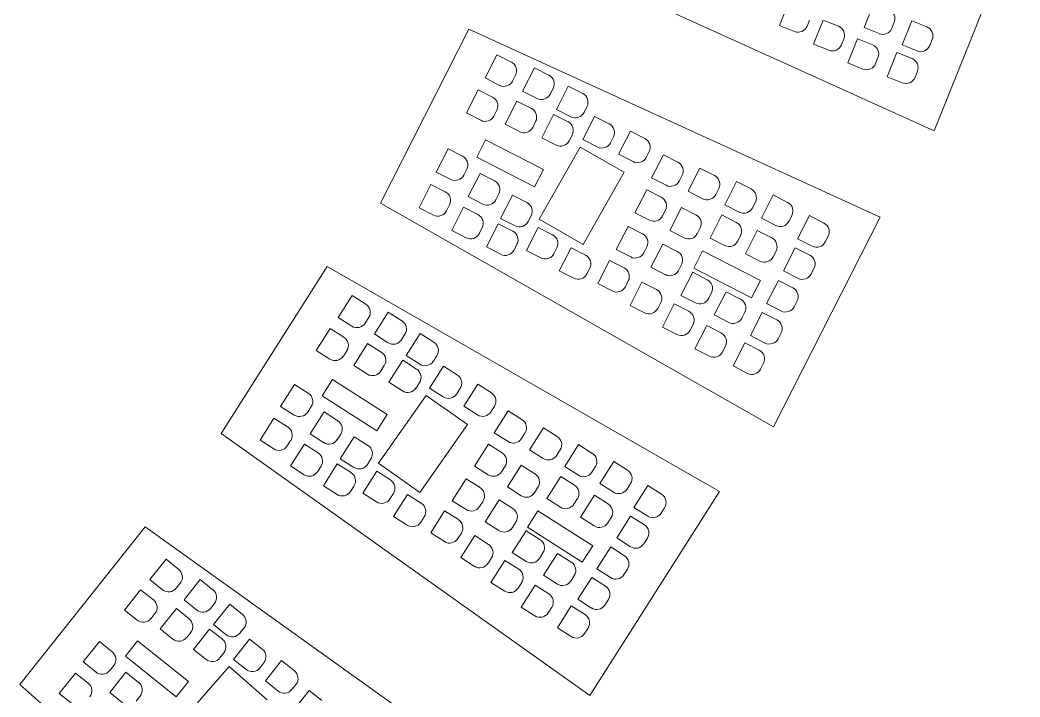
# Model space of a CAD drawing. Header units: millimetres. Extents: x -516 to 436, y -130 to 992.
# Drawn here: x 238.6 to 392.5, y 80 to 184.2 of the extents above; entities that cross this region are included whole.
import ezdxf

# ---------------------------------------------------------------- set-up
doc = ezdxf.new("R2010")
doc.units = ezdxf.units.MM

msp = doc.modelspace()

# ---------------------------------------------------------------- linework, layer by layer
at = {"color": 7, "linetype": 'Continuous', "lineweight": 15}
for p, q in [((379.25, 167.12), (392.45, 199.95)), ((315.86, 195.81), (379.25, 167.12)), ((356.93, 187.05), (355.44, 183.34)), ((369.95, 186.72), (368.46, 183)), ((355.44, 183.34), (357.76, 182.41)), ((359.71, 183.24), (360.08, 184.17)), ((362.19, 184.16), (360.7, 180.45)), ((364.51, 183.23), (362.19, 184.16)), ((372.73, 182.9), (373.1, 183.83)), ((375.79, 184.05), (374.3, 180.34)), ((378.11, 183.12), (375.79, 184.05)), ((307.65, 182.74), (294.04, 156.01)), ((370.94, 153.84), (307.65, 182.74)), ((368.46, 183), (370.78, 182.07)), ((360.7, 180.45), (363.02, 179.52)), ((364.97, 180.35), (365.34, 181.28)), ((367.45, 181.27), (365.96, 177.56)), ((369.77, 180.34), (367.45, 181.27)), ((374.3, 180.34), (376.62, 179.41)), ((378.57, 180.24), (378.94, 181.17)), ((311.95, 178.82), (310.13, 175.25)), ((314.18, 177.68), (311.95, 178.82)), ((373.52, 179.16), (372.02, 175.45)), ((375.84, 178.23), (373.52, 179.16)), ((365.96, 177.56), (368.28, 176.63)), ((370.23, 177.46), (370.6, 178.39)), ((314.38, 174.78), (314.83, 175.67)), ((317.74, 176.81), (315.92, 173.24)), ((319.96, 175.67), (317.74, 176.81)), ((372.02, 175.45), (374.34, 174.52)), ((376.3, 175.35), (376.67, 176.28)), ((310.13, 175.25), (312.36, 174.12)), ((322.93, 173.99), (321.12, 170.42)), ((325.16, 172.85), (322.93, 173.99)), ((309.07, 173.44), (307.26, 169.88)), ((311.3, 172.31), (309.07, 173.44)), ((315.92, 173.24), (318.15, 172.11)), ((320.17, 172.77), (320.62, 173.66)), ((315.04, 171.7), (313.22, 168.13)), ((317.26, 170.56), (315.04, 171.7)), ((325.37, 169.95), (325.82, 170.84)), ((307.26, 169.88), (309.48, 168.74)), ((311.5, 169.4), (311.96, 170.29)), ((320.67, 169.63), (318.86, 166.07)), ((322.9, 168.5), (320.67, 169.63)), ((321.12, 170.42), (323.35, 169.29)), ((327, 169.35), (325.18, 165.78)), ((329.23, 168.21), (327, 169.35)), ((313.22, 168.13), (315.45, 167)), ((317.47, 167.65), (317.92, 168.54)), ((323.1, 165.59), (323.55, 166.48)), ((329.43, 165.3), (329.88, 166.19)), ((332.5, 167.09), (330.68, 163.52)), ((334.73, 165.95), (332.5, 167.09)), ((310.22, 165.75), (308.86, 163.08)), ((319.13, 161.19), (310.22, 165.75)), ((318.86, 166.07), (321.08, 164.94)), ((325.18, 165.78), (327.41, 164.65)), ((304.45, 164.36), (302.63, 160.79)), ((306.67, 163.22), (304.45, 164.36)), ((324.76, 164.61), (318.44, 153.52)), ((331.53, 160.76), (324.76, 164.61)), ((330.68, 163.52), (332.91, 162.39)), ((334.93, 163.04), (335.38, 163.93)), ((337.57, 163.45), (335.76, 159.88)), ((339.8, 162.31), (337.57, 163.45)), ((308.86, 163.08), (317.76, 158.52)), ((302.63, 160.79), (304.86, 159.66)), ((306.88, 160.32), (307.33, 161.21)), ((309.37, 160.56), (307.55, 157)), ((311.6, 159.43), (309.37, 160.56)), ((317.76, 158.52), (319.13, 161.19)), ((325.21, 149.66), (331.53, 160.76)), ((340, 159.4), (340.46, 160.29)), ((343.21, 161.38), (341.39, 157.82)), ((345.44, 160.25), (343.21, 161.38)), ((301.79, 158.87), (299.98, 155.3)), ((304.02, 157.73), (301.79, 158.87)), ((335.76, 159.88), (337.99, 158.75)), ((348.84, 159.32), (347.03, 155.76)), ((351.07, 158.19), (348.84, 159.32)), ((307.55, 157), (309.78, 155.86)), ((311.8, 156.52), (312.25, 157.41)), ((314.35, 157.22), (312.53, 153.66)), ((316.58, 156.09), (314.35, 157.22)), ((335.02, 158.07), (333.2, 154.51)), ((337.25, 156.94), (335.02, 158.07)), ((341.39, 157.82), (343.62, 156.69)), ((345.64, 157.34), (346.09, 158.23)), ((354.48, 157.26), (352.66, 153.69)), ((356.7, 156.12), (354.48, 157.26)), ((294.04, 156.01), (354.53, 121.61)), ((304.22, 154.83), (304.68, 155.72)), ((347.03, 155.76), (349.26, 154.62)), ((351.27, 155.28), (351.73, 156.17)), ((299.98, 155.3), (302.2, 154.17)), ((306.82, 155.37), (305.01, 151.81)), ((309.05, 154.24), (306.82, 155.37)), ((316.78, 153.18), (317.23, 154.07)), ((333.2, 154.51), (335.43, 153.37)), ((337.45, 154.03), (337.9, 154.92)), ((340.36, 155.35), (338.55, 151.78)), ((342.59, 154.21), (340.36, 155.35)), ((346.58, 154.18), (344.76, 150.61)), ((348.8, 153.04), (346.58, 154.18)), ((356.91, 153.22), (357.36, 154.11)), ((360.06, 154.08), (358.24, 150.51)), ((362.29, 152.94), (360.06, 154.08)), ((312.16, 152.83), (310.35, 149.26)), ((314.39, 151.69), (312.16, 152.83)), ((312.53, 153.66), (314.76, 152.52)), ((318.44, 153.52), (325.21, 149.66)), ((332.14, 152.42), (330.33, 148.86)), ((334.37, 151.29), (332.14, 152.42)), ((352.66, 153.69), (354.89, 152.56)), ((354.53, 121.61), (370.94, 153.84)), ((305.01, 151.81), (307.23, 150.67)), ((309.25, 151.33), (309.71, 152.22)), ((318.31, 152.27), (316.49, 148.71)), ((320.53, 151.14), (318.31, 152.27)), ((338.55, 151.78), (340.78, 150.65)), ((342.79, 151.3), (343.25, 152.2)), ((349.01, 150.13), (349.46, 151.02)), ((352.02, 151.8), (350.21, 148.23)), ((354.25, 150.66), (352.02, 151.8)), ((362.49, 150.03), (362.94, 150.92)), ((314.59, 148.78), (315.04, 149.68)), ((334.57, 148.38), (335.03, 149.27)), ((337.49, 149.7), (335.67, 146.13)), ((339.72, 148.56), (337.49, 149.7)), ((344.76, 150.61), (346.99, 149.48)), ((358.24, 150.51), (360.47, 149.38)), ((310.35, 149.26), (312.57, 148.13)), ((316.49, 148.71), (318.72, 147.57)), ((320.74, 148.23), (321.19, 149.12)), ((323.37, 149.15), (321.55, 145.59)), ((325.6, 148.02), (323.37, 149.15)), ((330.33, 148.86), (332.55, 147.72)), ((343.62, 148.66), (342.25, 145.99)), ((352.52, 144.1), (343.62, 148.66)), ((350.21, 148.23), (352.44, 147.1)), ((354.45, 147.75), (354.91, 148.64)), ((357.87, 149.15), (356.05, 145.58)), ((360.1, 148.01), (357.87, 149.15)), ((285.86, 146.26), (269.52, 120.58)), ((346.23, 111.64), (285.86, 146.26)), ((329.3, 147.19), (327.48, 143.63)), ((331.52, 146.06), (329.3, 147.19)), ((339.92, 145.66), (340.37, 146.55)), ((321.55, 145.59), (323.78, 144.45)), ((325.8, 145.11), (326.25, 146)), ((335.67, 146.13), (337.9, 145)), ((342.09, 145.37), (340.27, 141.8)), ((344.32, 144.23), (342.09, 145.37)), ((342.25, 145.99), (351.16, 141.43)), ((356.05, 145.58), (358.28, 144.45)), ((360.3, 145.1), (360.75, 146)), ((327.48, 143.63), (329.71, 142.49)), ((331.73, 143.15), (332.18, 144.04)), ((334.28, 143.85), (332.46, 140.28)), ((336.51, 142.71), (334.28, 143.85)), ((351.16, 141.43), (352.52, 144.1)), ((355.27, 144.12), (353.45, 140.55)), ((357.49, 142.98), (355.27, 144.12)), ((289.67, 141.8), (287.53, 138.43)), ((291.78, 140.46), (289.67, 141.8)), ((340.27, 141.8), (342.5, 140.67)), ((344.52, 141.32), (344.97, 142.21)), ((347.22, 142.36), (345.4, 138.8)), ((349.45, 141.23), (347.22, 142.36)), ((332.46, 140.28), (334.69, 139.15)), ((336.71, 139.81), (337.16, 140.7)), ((339.26, 140.5), (337.45, 136.94)), ((341.49, 139.37), (339.26, 140.5)), ((353.45, 140.55), (355.68, 139.42)), ((357.7, 140.07), (358.15, 140.96)), ((295.24, 139.25), (293.1, 135.88)), ((297.35, 137.91), (295.24, 139.25)), ((345.4, 138.8), (347.63, 137.66)), ((349.65, 138.32), (350.1, 139.21)), ((352.8, 139.19), (350.98, 135.63)), ((355.03, 138.06), (352.8, 139.19)), ((287.53, 138.43), (289.64, 137.09)), ((291.71, 137.55), (292.24, 138.39)), ((341.69, 136.46), (342.15, 137.35)), ((344.24, 137.16), (342.43, 133.6)), ((346.47, 136.03), (344.24, 137.16)), ((286.3, 136.73), (284.15, 133.35)), ((288.4, 135.39), (286.3, 136.73)), ((293.1, 135.88), (295.2, 134.53)), ((297.28, 134.99), (297.81, 135.84)), ((300.15, 135.95), (298, 132.57)), ((302.26, 134.6), (300.15, 135.95)), ((337.45, 136.94), (339.67, 135.81)), ((350.98, 135.63), (353.21, 134.49)), ((355.23, 135.15), (355.68, 136.04)), ((292.07, 134.42), (289.92, 131.04)), ((294.17, 133.08), (292.07, 134.42)), ((346.67, 133.12), (347.13, 134.01)), ((350.1, 134.52), (348.29, 130.96)), ((352.33, 133.39), (350.1, 134.52)), ((284.15, 133.35), (286.26, 132.01)), ((288.33, 132.47), (288.86, 133.31)), ((298, 132.57), (300.11, 131.23)), ((302.18, 131.69), (302.72, 132.53)), ((342.43, 133.6), (344.66, 132.46)), ((289.92, 131.04), (292.03, 129.7)), ((294.1, 130.16), (294.63, 131.01)), ((297.48, 131.83), (295.33, 128.45)), ((299.59, 130.48), (297.48, 131.83)), ((303.75, 130.93), (301.6, 127.56)), ((305.86, 129.59), (303.75, 130.93)), ((348.29, 130.96), (350.51, 129.82)), ((352.53, 130.48), (352.99, 131.37)), ((280.82, 128.13), (278.68, 124.75)), ((282.93, 126.79), (280.82, 128.13)), ((286.67, 128.9), (285.05, 126.38)), ((295.09, 123.51), (286.67, 128.9)), ((295.33, 128.45), (297.44, 127.11)), ((299.51, 127.57), (300.05, 128.41)), ((309.01, 128.16), (306.86, 124.78)), ((311.12, 126.82), (309.01, 128.16)), ((285.05, 126.38), (293.48, 120.99)), ((301.07, 126.44), (293.72, 116)), ((307.44, 121.95), (301.07, 126.44)), ((301.6, 127.56), (303.71, 126.22)), ((305.78, 126.68), (306.32, 127.52)), ((278.68, 124.75), (280.78, 123.41)), ((282.86, 123.87), (283.39, 124.72)), ((306.86, 124.78), (308.97, 123.44)), ((311.04, 123.9), (311.58, 124.75)), ((285.36, 123.88), (283.21, 120.5)), ((287.47, 122.54), (285.36, 123.88)), ((293.48, 120.99), (295.09, 123.51)), ((313.71, 124.05), (311.56, 120.68)), ((315.82, 122.71), (313.71, 124.05)), ((277.65, 122.92), (275.51, 119.54)), ((279.76, 121.58), (277.65, 122.92)), ((300.08, 111.51), (307.44, 121.95)), ((269.52, 120.58), (326.28, 80.29)), ((283.21, 120.5), (285.32, 119.16)), ((287.39, 119.62), (287.93, 120.47)), ((290, 120.07), (287.85, 116.7)), ((292.11, 118.73), (290, 120.07)), ((311.56, 120.68), (313.67, 119.33)), ((315.74, 119.79), (316.28, 120.64)), ((319.12, 121.46), (316.97, 118.08)), ((321.23, 120.12), (319.12, 121.46)), ((275.51, 119.54), (277.62, 118.2)), ((279.69, 118.66), (280.22, 119.5)), ((282.33, 118.95), (280.18, 115.58)), ((284.44, 117.61), (282.33, 118.95)), ((310.65, 118.94), (308.5, 115.57)), ((312.76, 117.6), (310.65, 118.94)), ((324.53, 118.87), (322.39, 115.49)), ((326.64, 117.52), (324.53, 118.87)), ((316.97, 118.08), (319.08, 116.74)), ((321.15, 117.2), (321.69, 118.05)), ((280.18, 115.58), (282.29, 114.24)), ((284.36, 114.7), (284.9, 115.54)), ((287.4, 115.91), (285.25, 112.54)), ((289.51, 114.57), (287.4, 115.91)), ((287.85, 116.7), (289.96, 115.36)), ((292.03, 115.82), (292.57, 116.66)), ((293.72, 116), (300.08, 111.51)), ((308.5, 115.57), (310.61, 114.23)), ((312.68, 114.69), (313.22, 115.53)), ((315.71, 115.72), (313.57, 112.35)), ((317.82, 114.38), (315.71, 115.72)), ((322.39, 115.49), (324.49, 114.15)), ((326.57, 114.61), (327.1, 115.45)), ((329.94, 116.27), (327.8, 112.9)), ((332.05, 114.93), (329.94, 116.27)), ((293.46, 114.77), (291.31, 111.4)), ((295.57, 113.43), (293.46, 114.77)), ((321.78, 113.96), (319.64, 110.59)), ((323.89, 112.62), (321.78, 113.96)), ((285.25, 112.54), (287.36, 111.19)), ((289.43, 111.65), (289.97, 112.5)), ((307.25, 113.6), (305.1, 110.22)), ((309.36, 112.25), (307.25, 113.6)), ((313.57, 112.35), (315.68, 111.01)), ((327.8, 112.9), (329.91, 111.56)), ((331.98, 112.02), (332.51, 112.86)), ((335.2, 112.57), (333.05, 109.2)), ((337.31, 111.23), (335.2, 112.57)), ((291.31, 111.4), (293.42, 110.05)), ((295.49, 110.51), (296.03, 111.36)), ((298.2, 111.18), (296.06, 107.81)), ((300.31, 109.84), (298.2, 111.18)), ((317.75, 111.47), (318.28, 112.31)), ((326.98, 111.07), (324.83, 107.7)), ((326.28, 80.29), (346.23, 111.64)), ((329.09, 109.73), (326.98, 111.07)), ((305.1, 110.22), (307.21, 108.88)), ((309.28, 109.34), (309.82, 110.18)), ((312.31, 110.37), (310.16, 107)), ((314.42, 109.03), (312.31, 110.37)), ((319.64, 110.59), (321.75, 109.24)), ((323.82, 109.7), (324.35, 110.55)), ((296.06, 107.81), (298.17, 106.47)), ((300.24, 106.93), (300.77, 107.77)), ((303.92, 108.66), (301.77, 105.29)), ((306.03, 107.32), (303.92, 108.66)), ((318.27, 108.68), (316.66, 106.16)), ((326.7, 103.29), (318.27, 108.68)), ((332.54, 107.88), (330.4, 104.5)), ((334.65, 106.53), (332.54, 107.88)), ((333.05, 109.2), (335.16, 107.86)), ((337.23, 108.32), (337.77, 109.16)), ((257.85, 106.24), (238.57, 81.99)), ((314.45, 65.72), (257.85, 106.24)), ((310.16, 107), (312.27, 105.66)), ((314.34, 106.12), (314.88, 106.96)), ((324.83, 107.7), (326.94, 106.36)), ((329.01, 106.82), (329.55, 107.66)), ((301.77, 105.29), (303.88, 103.94)), ((305.95, 104.4), (306.49, 105.25)), ((308.56, 104.86), (306.41, 101.48)), ((310.67, 103.51), (308.56, 104.86)), ((316.48, 105.62), (314.33, 102.25)), ((318.59, 104.28), (316.48, 105.62)), ((316.66, 106.16), (325.08, 100.77)), ((325.08, 100.77), (326.7, 103.29)), ((329.47, 103.12), (327.32, 99.74)), ((331.58, 101.78), (329.47, 103.12)), ((330.4, 104.5), (332.51, 103.16)), ((334.58, 103.62), (335.11, 104.46)), ((314.33, 102.25), (316.44, 100.9)), ((318.51, 101.36), (319.05, 102.21)), ((321.29, 102.14), (319.15, 98.76)), ((323.4, 100.8), (321.29, 102.14)), ((261.04, 101.23), (258.55, 98.1)), ((262.99, 99.68), (261.04, 101.23)), ((306.41, 101.48), (308.52, 100.14)), ((310.59, 100.6), (311.13, 101.44)), ((313.2, 101.05), (311.05, 97.68)), ((315.31, 99.71), (313.2, 101.05)), ((319.15, 98.76), (321.26, 97.42)), ((323.33, 97.88), (323.86, 98.73)), ((327.32, 99.74), (329.43, 98.4)), ((331.5, 98.86), (332.04, 99.7)), ((258.55, 98.1), (260.5, 96.55)), ((262.61, 96.79), (263.23, 97.57)), ((266.31, 98.11), (263.82, 94.98)), ((268.26, 96.55), (266.31, 98.11)), ((311.05, 97.68), (313.16, 96.34)), ((315.23, 96.8), (315.77, 97.64)), ((317.84, 97.25), (315.69, 93.87)), ((319.95, 95.91), (317.84, 97.25)), ((326.55, 98.45), (324.4, 95.08)), ((328.66, 97.11), (326.55, 98.45)), ((257.14, 96.54), (254.65, 93.41)), ((259.1, 94.98), (257.14, 96.54)), ((263.82, 94.98), (265.77, 93.42)), ((267.88, 93.66), (268.5, 94.45)), ((270.84, 94.31), (268.35, 91.18)), ((272.79, 92.75), (270.84, 94.31)), ((315.69, 93.87), (317.8, 92.53)), ((323.41, 94.06), (321.27, 90.68)), ((325.52, 92.72), (323.41, 94.06)), ((324.4, 95.08), (326.51, 93.73)), ((328.58, 94.19), (329.12, 95.04)), ((254.65, 93.41), (256.61, 91.85)), ((258.72, 92.09), (259.34, 92.87)), ((262.64, 93.64), (260.15, 90.51)), ((264.6, 92.08), (262.64, 93.64)), ((319.87, 92.99), (320.41, 93.84)), ((268.35, 91.18), (270.3, 89.62)), ((260.15, 90.51), (262.11, 88.95)), ((264.22, 89.19), (264.84, 89.97)), ((267.75, 90.49), (265.26, 87.36)), ((269.71, 88.94), (267.75, 90.49)), ((272.41, 89.86), (273.03, 90.65)), ((321.27, 90.68), (323.38, 89.34)), ((325.45, 89.8), (325.98, 90.65)), ((250.8, 88.56), (248.31, 85.43)), ((252.76, 87), (250.8, 88.56)), ((256.67, 88.68), (254.79, 86.34)), ((264.48, 82.43), (256.67, 88.68)), ((273.89, 88.95), (271.41, 85.82)), ((275.85, 87.39), (273.89, 88.95)), ((254.79, 86.34), (262.6, 80.09)), ((265.26, 87.36), (267.22, 85.81)), ((269.33, 86.05), (269.95, 86.83)), ((248.31, 85.43), (250.27, 83.87)), ((252.38, 84.11), (253, 84.9)), ((270.76, 84.76), (262.35, 75.15)), ((276.62, 79.63), (270.76, 84.76)), ((271.41, 85.82), (273.36, 84.26)), ((275.47, 84.5), (276.09, 85.29)), ((278.83, 85.64), (276.34, 82.51)), ((280.79, 84.08), (278.83, 85.64)), ((247.1, 83.71), (244.61, 80.58)), ((249.06, 82.15), (247.1, 83.71)), ((254.86, 83.86), (252.38, 80.73)), ((256.82, 82.3), (254.86, 83.86)), ((238.57, 81.99), (290.56, 35.68)), ((262.6, 80.09), (264.48, 82.43)), ((276.34, 82.51), (278.3, 80.95)), ((280.41, 81.19), (281.03, 81.97)), ((244.61, 80.58), (246.57, 79.02)), ((252.38, 80.73), (254.33, 79.17)), ((256.44, 79.41), (257.06, 80.19)), ((283.08, 81.06), (280.59, 77.93)), ((285.04, 79.5), (283.08, 81.06))]:
    msp.add_line(p, q, dxfattribs=at)
for centre, start, end in [((371.71, 184.39), 338.0868, 68.0868), ((358.32, 183.8), 248.0868, 338.0868), ((363.95, 181.84), 338.0868, 68.0868), ((371.34, 183.46), 248.0868, 338.0868), ((377.55, 181.73), 338.0868, 68.0868), ((363.58, 180.91), 248.0868, 338.0868), ((369.21, 178.95), 338.0868, 68.0868), ((377.18, 180.8), 248.0868, 338.0868), ((313.5, 176.35), 333.0173, 63.0173), ((368.84, 178.02), 248.0868, 338.0868), ((375.28, 176.84), 338.0868, 68.0868), ((319.28, 174.34), 333.0173, 63.0173), ((313.04, 175.46), 243.0173, 333.0173), ((374.9, 175.91), 248.0868, 338.0868), ((318.83, 173.45), 243.0173, 333.0173), ((324.48, 171.52), 333.0173, 63.0173), ((310.62, 170.97), 333.0173, 63.0173), ((310.16, 170.08), 243.0173, 333.0173), ((316.58, 169.23), 333.0173, 63.0173), ((324.03, 170.63), 243.0173, 333.0173), ((322.22, 167.16), 333.0173, 63.0173), ((328.55, 166.88), 333.0173, 63.0173), ((316.13, 168.33), 243.0173, 333.0173), ((321.76, 166.27), 243.0173, 333.0173), ((328.09, 165.98), 243.0173, 333.0173), ((334.05, 164.61), 333.0173, 63.0173), ((305.99, 161.89), 333.0173, 63.0173), ((333.59, 163.72), 243.0173, 333.0173), ((339.12, 160.98), 333.0173, 63.0173), ((305.54, 161), 243.0173, 333.0173), ((344.76, 158.91), 333.0173, 63.0173), ((310.91, 158.09), 333.0173, 63.0173), ((338.67, 160.08), 243.0173, 333.0173), ((303.34, 156.4), 333.0173, 63.0173), ((344.3, 158.02), 243.0173, 333.0173), ((350.39, 156.85), 333.0173, 63.0173), ((310.46, 157.2), 243.0173, 333.0173), ((315.9, 154.75), 333.0173, 63.0173), ((336.56, 155.6), 333.0173, 63.0173), ((356.02, 154.79), 333.0173, 63.0173), ((302.88, 155.51), 243.0173, 333.0173), ((308.37, 152.9), 333.0173, 63.0173), ((336.11, 154.71), 243.0173, 333.0173), ((341.91, 152.88), 333.0173, 63.0173), ((349.94, 155.96), 243.0173, 333.0173), ((315.44, 153.86), 243.0173, 333.0173), ((348.12, 151.7), 333.0173, 63.0173), ((355.57, 153.9), 243.0173, 333.0173), ((361.61, 151.6), 333.0173, 63.0173), ((307.92, 152.01), 243.0173, 333.0173), ((313.71, 150.36), 333.0173, 63.0173), ((319.85, 149.8), 333.0173, 63.0173), ((333.69, 149.95), 333.0173, 63.0173), ((341.46, 151.99), 243.0173, 333.0173), ((347.67, 150.81), 243.0173, 333.0173), ((353.57, 149.33), 333.0173, 63.0173), ((361.15, 150.71), 243.0173, 333.0173), ((313.25, 149.46), 243.0173, 333.0173), ((319.4, 148.91), 243.0173, 333.0173), ((324.92, 146.68), 333.0173, 63.0173), ((333.23, 149.06), 243.0173, 333.0173), ((339.04, 147.23), 333.0173, 63.0173), ((353.12, 148.43), 243.0173, 333.0173), ((359.42, 146.68), 333.0173, 63.0173), ((324.46, 145.79), 243.0173, 333.0173), ((330.84, 144.72), 333.0173, 63.0173), ((338.58, 146.34), 243.0173, 333.0173), ((358.96, 145.78), 243.0173, 333.0173), ((330.39, 143.83), 243.0173, 333.0173), ((343.64, 142.89), 333.0173, 63.0173), ((335.83, 141.38), 333.0173, 63.0173), ((356.81, 141.65), 333.0173, 63.0173), ((290.98, 139.2), 327.5281, 57.5281), ((343.18, 142), 243.0173, 333.0173), ((348.77, 139.89), 333.0173, 63.0173), ((356.36, 140.75), 243.0173, 333.0173), ((335.37, 140.49), 243.0173, 333.0173), ((340.81, 138.03), 333.0173, 63.0173), ((290.44, 138.35), 237.5281, 327.5281), ((296.55, 136.64), 327.5281, 57.5281), ((348.31, 139), 243.0173, 333.0173), ((354.35, 136.72), 333.0173, 63.0173), ((340.36, 137.14), 243.0173, 333.0173), ((345.79, 134.69), 333.0173, 63.0173), ((287.6, 134.12), 327.5281, 57.5281), ((296.01, 135.8), 237.5281, 327.5281), ((301.45, 133.34), 327.5281, 57.5281), ((353.89, 135.83), 243.0173, 333.0173), ((287.06, 133.28), 237.5281, 327.5281), ((293.37, 131.81), 327.5281, 57.5281), ((345.34, 133.8), 243.0173, 333.0173), ((351.65, 132.05), 333.0173, 63.0173), ((300.91, 132.49), 237.5281, 327.5281), ((292.83, 130.97), 237.5281, 327.5281), ((298.78, 129.22), 327.5281, 57.5281), ((305.05, 128.33), 327.5281, 57.5281), ((351.2, 131.16), 243.0173, 333.0173), ((282.13, 125.52), 327.5281, 57.5281), ((298.24, 128.38), 237.5281, 327.5281), ((304.52, 127.48), 237.5281, 327.5281), ((310.31, 125.55), 327.5281, 57.5281), ((281.59, 124.68), 237.5281, 327.5281), ((309.77, 124.71), 237.5281, 327.5281), ((278.96, 120.31), 327.5281, 57.5281), ((286.66, 121.27), 327.5281, 57.5281), ((315.01, 121.44), 327.5281, 57.5281), ((320.43, 118.85), 327.5281, 57.5281), ((278.42, 119.47), 237.5281, 327.5281), ((286.12, 120.43), 237.5281, 327.5281), ((291.3, 117.47), 327.5281, 57.5281), ((314.48, 120.6), 237.5281, 327.5281), ((283.63, 116.35), 327.5281, 57.5281), ((311.96, 116.34), 327.5281, 57.5281), ((319.89, 118.01), 237.5281, 327.5281), ((325.84, 116.26), 327.5281, 57.5281), ((290.76, 116.62), 237.5281, 327.5281), ((283.09, 115.5), 237.5281, 327.5281), ((288.7, 113.3), 327.5281, 57.5281), ((311.42, 115.49), 237.5281, 327.5281), ((317.02, 113.11), 327.5281, 57.5281), ((325.3, 115.42), 237.5281, 327.5281), ((331.25, 113.67), 327.5281, 57.5281), ((294.77, 112.16), 327.5281, 57.5281), ((323.09, 111.35), 327.5281, 57.5281), ((288.16, 112.46), 237.5281, 327.5281), ((308.55, 110.99), 327.5281, 57.5281), ((316.48, 112.27), 237.5281, 327.5281), ((330.71, 112.82), 237.5281, 327.5281), ((336.5, 109.96), 327.5281, 57.5281), ((294.23, 111.32), 237.5281, 327.5281), ((299.51, 108.57), 327.5281, 57.5281), ((308.02, 110.14), 237.5281, 327.5281), ((322.55, 110.51), 237.5281, 327.5281), ((328.28, 108.46), 327.5281, 57.5281), ((313.61, 107.77), 327.5281, 57.5281), ((335.96, 109.12), 237.5281, 327.5281), ((298.97, 107.73), 237.5281, 327.5281), ((305.22, 106.05), 327.5281, 57.5281), ((327.75, 107.62), 237.5281, 327.5281), ((333.85, 105.27), 327.5281, 57.5281), ((313.08, 106.92), 237.5281, 327.5281), ((304.68, 105.21), 237.5281, 327.5281), ((309.86, 102.25), 327.5281, 57.5281), ((317.78, 103.01), 327.5281, 57.5281), ((333.31, 104.42), 237.5281, 327.5281), ((330.78, 100.51), 327.5281, 57.5281), ((309.32, 101.41), 237.5281, 327.5281), ((317.24, 102.17), 237.5281, 327.5281), ((322.6, 99.53), 327.5281, 57.5281), ((262.06, 98.5), 321.5124, 51.5124), ((314.5, 98.45), 327.5281, 57.5281), ((330.24, 99.67), 237.5281, 327.5281), ((322.06, 98.69), 237.5281, 327.5281), ((327.85, 95.84), 327.5281, 57.5281), ((261.44, 97.72), 231.5124, 321.5124), ((267.33, 95.38), 321.5124, 51.5124), ((313.96, 97.6), 237.5281, 327.5281), ((319.14, 94.64), 327.5281, 57.5281), ((258.17, 93.81), 321.5124, 51.5124), ((327.31, 95), 237.5281, 327.5281), ((266.71, 94.6), 231.5124, 321.5124), ((271.86, 91.58), 321.5124, 51.5124), ((318.6, 93.8), 237.5281, 327.5281), ((324.72, 91.45), 327.5281, 57.5281), ((257.54, 93.03), 231.5124, 321.5124), ((263.66, 90.91), 321.5124, 51.5124), ((271.24, 90.8), 231.5124, 321.5124), ((324.18, 90.61), 237.5281, 327.5281), ((263.04, 90.13), 231.5124, 321.5124), ((268.77, 87.76), 321.5124, 51.5124), ((251.82, 85.83), 321.5124, 51.5124), ((274.92, 86.22), 321.5124, 51.5124), ((268.15, 86.98), 231.5124, 321.5124), ((251.2, 85.05), 231.5124, 321.5124), ((274.3, 85.44), 231.5124, 321.5124), ((279.86, 82.91), 321.5124, 51.5124), ((248.13, 80.98), 321.5124, 51.5124), ((255.89, 81.13), 321.5124, 51.5124), ((279.23, 82.12), 231.5124, 321.5124)]:
    msp.add_arc(centre, 1.5, start, end, dxfattribs=at)

doc.saveas('drawing.dxf')
